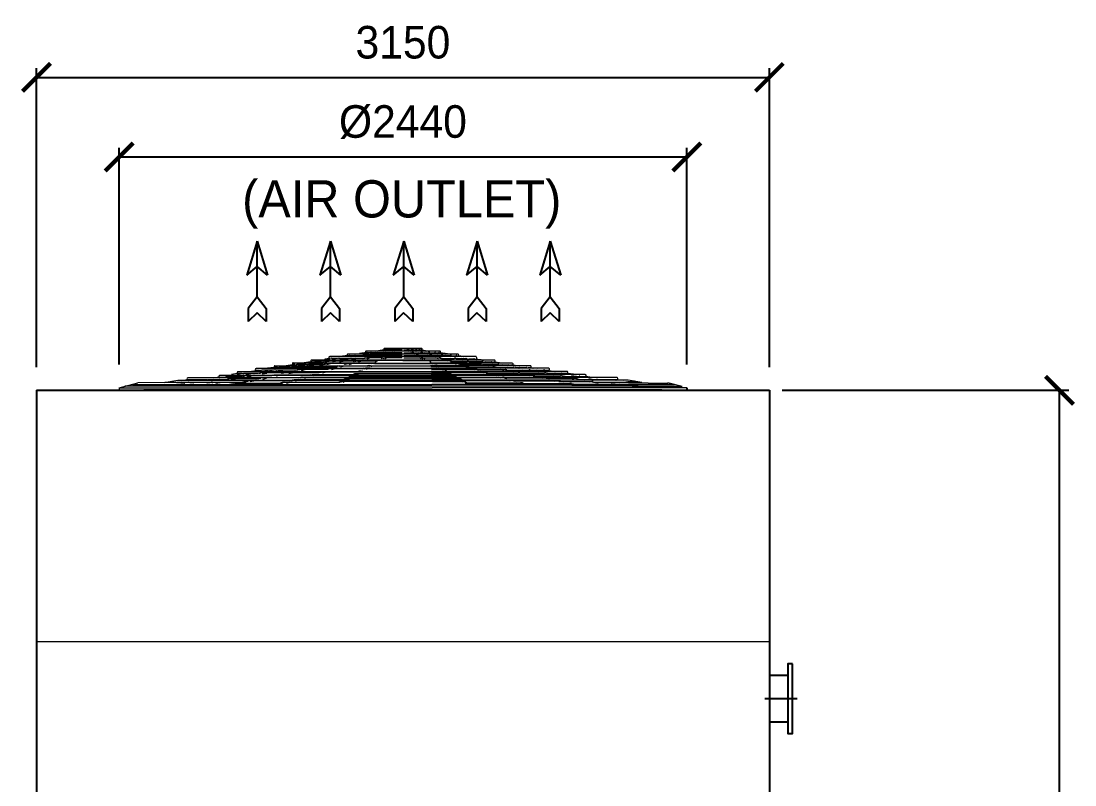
# Model space of a CAD drawing. Header units: millimetres. Extents: x 153194 to 191610, y 20795 to 41590.
# Drawn here: x 167911 to 172441, y 28954 to 32238 of the extents above; entities that cross this region are included whole.
import ezdxf
from ezdxf.enums import TextEntityAlignment as Align

# ---------------------------------------------------------------- set-up
doc = ezdxf.new("R2010")
doc.units = ezdxf.units.MM
doc.header["$LTSCALE"] = 30
doc.header["$MEASUREMENT"] = 0
doc.linetypes.add('CENTER', pattern=[2, 1.25, -0.25, 0.25, -0.25])
doc.layers.get('0').update_dxf_attribs({"linetype": 'CONTINUOUS'})
doc.layers.get('DEFPOINTS').update_dxf_attribs({"color": 143, "linetype": 'CONTINUOUS'})
for name, color, linetype in [('center', 1, 'CENTER'), ('냉각탑', 4, 'CONTINUOUS'), ('냉각탑_dim', 1, 'CONTINUOUS'), ('냉각탑_text', 3, 'CONTINUOUS')]:
    doc.layers.add(name, color=color, linetype=linetype)
doc.styles.add('HY울릉도L', font='')
doc.styles.add('돋움', font='')
doc.styles.get('HY울릉도L').set_extended_font_data('HY울릉도L')
doc.styles.get('돋움').set_extended_font_data('Dotum')
doc.dimstyles.new('성지DIM', dxfattribs={"dimtxt": 3.5, "dimasz": 3, "dimexe": 1, "dimexo": 2.5, "dimgap": 2, "dimtad": 1, "dimdec": 0, "dimzin": 3, "dimdsep": 46, "dimtxsty": 'HY울릉도L', "dimblk": 'ARCHTICK', "dimcen": -2, "dimclrd": 256, "dimclre": 256, "dimclrt": 7, "dimadec": 0, "dimazin": 0, "dimtfac": 1, "dimtdec": 0, "dimtofl": 0, "dimtmove": 0, "dimatfit": 3, "dimfxl": 0, "dimtolj": 1, "dimtzin": 0, "dimlwe": -1, "dimarcsym": 0})

# ---------------------------------------------------------------- blocks, each defined once
blk = doc.blocks.new('_ArchTick')
at = {"color": 0, "linetype": 'ByBlock', "const_width": 0.15}
blk.add_lwpolyline([(-0.5, -0.5), (0.5, 0.5)], dxfattribs=at)
blk = doc.blocks.new('*D46')
at = {"layer": 'DEFPOINTS', "color": 0, "transparency": 16777216}
for p in [(171082.6, 30650.6), (172374.7, 30650.6), (171082.6, 26670.6)]:
    blk.add_point(p, dxfattribs=at)
at = {"layer": '냉각탑_dim', "transparency": 16777216}
for p, q in [((171182.6, 30650.6), (172414.7, 30650.6)), ((171182.6, 26670.6), (172414.7, 26670.6))]:
    blk.add_line(p, q, dxfattribs=at)
at = {"layer": '냉각탑_dim', "lineweight": -2, "transparency": 16777216}
blk.add_line((172374.7, 26670.6), (172374.7, 30650.6), dxfattribs=at)
at = {"layer": '냉각탑_dim', "lineweight": -2, "transparency": 16777216, "xscale": 120, "yscale": 120, "zscale": 120}
for p, rotation in [((172374.7, 30650.6), 90), ((172374.7, 26670.6), 270)]:
    blk.add_blockref('_ArchTick', p, dxfattribs=dict(at, rotation=rotation))
at = {"layer": '냉각탑_dim', "color": 7, "transparency": 16777216, "insert": (172224.7, 28660.6), "char_height": 140, "attachment_point": 5, "rotation": 90, "style": 'HY울릉도L'}
blk.add_mtext('\\A1;3980', dxfattribs=at)
blk = doc.blocks.new('*D48')
at = {"layer": 'DEFPOINTS', "color": 0, "transparency": 16777216}
for p in [(171127.6, 31995.9), (167977.6, 30650.6), (171127.6, 30650.6)]:
    blk.add_point(p, dxfattribs=at)
at = {"layer": '냉각탑_dim', "transparency": 16777216}
for p, q in [((167977.6, 30750.6), (167977.6, 32035.9)), ((171127.6, 30750.6), (171127.6, 32035.9))]:
    blk.add_line(p, q, dxfattribs=at)
at = {"layer": '냉각탑_dim', "lineweight": -2, "transparency": 16777216}
blk.add_line((167977.6, 31995.9), (171127.6, 31995.9), dxfattribs=at)
at = {"layer": '냉각탑_dim', "lineweight": -2, "transparency": 16777216, "xscale": 120, "yscale": 120, "zscale": 120, "rotation": 180}
blk.add_blockref('_ArchTick', (167977.6, 31995.9), dxfattribs=at)
at = {"layer": '냉각탑_dim', "lineweight": -2, "transparency": 16777216, "xscale": 120, "yscale": 120, "zscale": 120}
blk.add_blockref('_ArchTick', (171127.6, 31995.9), dxfattribs=at)
at = {"layer": '냉각탑_dim', "color": 7, "transparency": 16777216, "insert": (169552.6, 32145.9), "char_height": 140, "attachment_point": 5, "style": 'HY울릉도L'}
blk.add_mtext('\\A1;3150', dxfattribs=at)
blk = doc.blocks.new('*D49')
at = {"layer": 'DEFPOINTS', "color": 0, "transparency": 16777216}
for p in [(170772.6, 31653.5), (168332.6, 30661.9), (170772.6, 30661.9)]:
    blk.add_point(p, dxfattribs=at)
at = {"layer": '냉각탑_dim', "transparency": 16777216}
for p, q in [((168332.6, 30761.9), (168332.6, 31693.5)), ((170772.6, 30761.9), (170772.6, 31693.5))]:
    blk.add_line(p, q, dxfattribs=at)
at = {"layer": '냉각탑_dim', "lineweight": -2, "transparency": 16777216}
blk.add_line((168332.6, 31653.5), (170772.6, 31653.5), dxfattribs=at)
at = {"layer": '냉각탑_dim', "lineweight": -2, "transparency": 16777216, "xscale": 120, "yscale": 120, "zscale": 120, "rotation": 180}
blk.add_blockref('_ArchTick', (168332.6, 31653.5), dxfattribs=at)
at = {"layer": '냉각탑_dim', "lineweight": -2, "transparency": 16777216, "xscale": 120, "yscale": 120, "zscale": 120}
blk.add_blockref('_ArchTick', (170772.6, 31653.5), dxfattribs=at)
at = {"layer": '냉각탑_dim', "color": 7, "transparency": 16777216, "insert": (169552.6, 31803.5), "char_height": 140, "attachment_point": 5, "style": 'HY울릉도L'}
blk.add_mtext('\\A1;Ø2440', dxfattribs=at)
blk = doc.blocks.new('화살표 IN OUT')
at = {"layer": '냉각탑_dim'}
for p, q in [((-322.7, 43), (-383.9, 43)), ((-343.1, 0.5), (-383.9, 43)), ((-383.9, -43), (-343.1, 0.5)), ((-266.4, 0), (-322.7, 43)), ((-266.4, 0), (-322.7, -43)), ((-266.4, 0), (0, 0)), ((-163.5, 50), (-121.5, 0)), ((0, 0), (-163.5, 50)), ((-163.5, -50), (-121.5, 0)), ((0, 0), (-163.5, -50)), ((-322.7, -43), (-383.9, -43))]:
    blk.add_line(p, q, dxfattribs=at)

msp = doc.modelspace()

# ---------------------------------------------------------------- linework, layer by layer
at = {"ltscale": 500}
for p, q in [((167977.6, 30650.6), (167977.6, 26670.6)), ((167977.6, 30650.6), (171127.6, 30650.6)), ((170666, 30650.6), (168439.2, 30650.6)), ((170772.6, 30661.9), (170772.6, 30652.6)), ((171127.6, 30650.6), (171127.6, 26670.6))]:
    msp.add_line(p, q, dxfattribs=at)
at = {"lineweight": 18, "ltscale": 500}
msp.add_line((167977.6, 29570.6), (171127.6, 29570.6), dxfattribs=at)
at = {"color": 3}
for p, q in [((171207.6, 29424.6), (171127.6, 29424.6)), ((171207.6, 29224.6), (171127.6, 29224.6))]:
    msp.add_line(p, q, dxfattribs=at)
msp.add_lwpolyline([(171227.6, 29474.6), (171207.6, 29474.6), (171207.6, 29174.6), (171227.6, 29174.6)], close=True, dxfattribs=at)
at = {"layer": 'center', "linetype": 'CENTER', "ltscale": 50}
msp.add_line((171247.6, 29324.6), (171107.6, 29324.6), dxfattribs=at)
at = {"layer": '냉각탑', "linetype": 'Continuous', "lineweight": 15}
for p, q in [((169788.4, 30806.3), (169316.8, 30806.3)), ((169392.6, 30810.8), (169361.1, 30806.3)), ((169397, 30812.8), (169366.6, 30808.3)), ((169399, 30812.8), (169368.7, 30808.3)), ((169412, 30812.8), (169384.8, 30808.3)), ((169416, 30812.8), (169388.7, 30808.3)), ((169392.6, 30812.8), (169393.3, 30812.3)), ((169709.8, 30819.4), (169395.4, 30819.4)), ((169397, 30812.8), (169399, 30812.8)), ((169404.2, 30811.5), (169401.9, 30811.5)), ((169412, 30812.8), (169416, 30812.8)), ((169436.7, 30812.8), (169414.4, 30808.3)), ((169430.2, 30811.5), (169418.5, 30811.5)), ((169442.2, 30812.8), (169420, 30808.3)), ((169436.7, 30812.8), (169442.2, 30812.8)), ((169471.1, 30824), (169438.9, 30819.4)), ((169472.9, 30824), (169441.7, 30819.4)), ((169443, 30808.3), (169458.7, 30811.5)), ((169474.9, 30824), (169443.8, 30819.4)), ((169464.6, 30811.5), (169444.3, 30811.5)), ((169480.1, 30824), (169452.1, 30819.4)), ((169469.2, 30812.8), (169453.5, 30808.3)), ((169484, 30824), (169456.1, 30819.4)), ((169476, 30812.8), (169460.3, 30808.3)), ((169469.2, 30812.8), (169476, 30812.8)), ((169492.2, 30824), (169469.4, 30819.4)), ((169471.1, 30824), (169471.3, 30823.7)), ((169631.2, 30830.4), (169474, 30830.4)), ((169474, 30830.4), (169631.2, 30830.4)), ((169497.8, 30824), (169475, 30819.4)), ((169476.6, 30808.3), (169487.7, 30811.5)), ((169505, 30811.5), (169477.4, 30811.5)), ((169508.4, 30824), (169492.3, 30819.4)), ((169515.3, 30824), (169499.1, 30819.4)), ((169507.4, 30812.8), (169499.2, 30808.3)), ((169503.5, 30822.6), (169499.9, 30822.6)), ((169500.6, 30821.7), (169500.5, 30822.6)), ((169515, 30812.8), (169506.8, 30808.3)), ((169507.4, 30812.8), (169515, 30812.8)), ((169515.1, 30819.4), (169517.5, 30820.1)), ((169515.3, 30808.3), (169521, 30811.5)), ((169548.7, 30811.5), (169515.7, 30811.5)), ((169525.2, 30822.6), (169516.8, 30822.6)), ((169517.5, 30820.1), (169517.2, 30822.6)), ((169527.7, 30824), (169519.4, 30819.4)), ((169535.3, 30824), (169527, 30819.4)), ((169527.7, 30824), (169535.3, 30824)), ((169535.2, 30819.4), (169536.5, 30820.1)), ((169548.7, 30822.6), (169536.1, 30822.6)), ((169536.5, 30820.1), (169536.3, 30822.6)), ((169556.5, 30822.6), (169569.1, 30822.6)), ((169556.5, 30811.5), (169589.5, 30811.5)), ((169568.8, 30820.1), (169568.9, 30822.6)), ((169570, 30819.4), (169568.8, 30820.1)), ((169569.9, 30824), (169578.2, 30819.4)), ((169577.5, 30824), (169569.9, 30824)), ((169577.5, 30824), (169585.8, 30819.4)), ((169580, 30822.6), (169588.4, 30822.6)), ((169589.9, 30808.3), (169584.2, 30811.5)), ((169587.7, 30820.1), (169588, 30822.6)), ((169590.1, 30819.4), (169587.7, 30820.1)), ((169590, 30824), (169606.1, 30819.4)), ((169590.2, 30812.8), (169598.4, 30808.3)), ((169597.8, 30812.8), (169590.2, 30812.8)), ((169596.8, 30824), (169612.9, 30819.4)), ((169597.8, 30812.8), (169606, 30808.3)), ((169600.2, 30811.5), (169627.8, 30811.5)), ((169601.7, 30822.6), (169605.3, 30822.6)), ((169604.6, 30821.7), (169604.7, 30822.6)), ((169607.5, 30824), (169630.3, 30819.4)), ((169613, 30824), (169635.8, 30819.4)), ((169628.6, 30808.3), (169617.5, 30811.5)), ((169621.2, 30824), (169649.1, 30819.4)), ((169625.1, 30824), (169653.1, 30819.4)), ((169629.2, 30812.8), (169644.9, 30808.3)), ((169636, 30812.8), (169629.2, 30812.8)), ((169630.3, 30824), (169661.5, 30819.4)), ((169632.3, 30824), (169663.5, 30819.4)), ((169634.1, 30824), (169633.9, 30823.7)), ((169634.1, 30824), (169666.3, 30819.4)), ((169636, 30812.8), (169651.7, 30808.3)), ((169640.6, 30811.5), (169660.9, 30811.5)), ((169662.2, 30808.3), (169646.5, 30811.5)), ((169663, 30812.8), (169685.2, 30808.3)), ((169668.5, 30812.8), (169663, 30812.8)), ((169668.5, 30812.8), (169690.8, 30808.3)), ((169675, 30811.5), (169686.7, 30811.5)), ((169689.2, 30812.8), (169716.5, 30808.3)), ((169693.2, 30812.8), (169689.2, 30812.8)), ((169693.2, 30812.8), (169720.4, 30808.3)), ((169701, 30811.5), (169703.4, 30811.5)), ((169706.2, 30812.8), (169736.5, 30808.3)), ((169708.2, 30812.8), (169706.2, 30812.8)), ((169708.2, 30812.8), (169738.6, 30808.3)), ((169712.6, 30812.8), (169711.9, 30812.3)), ((169712.6, 30812.8), (169744.1, 30808.3)), ((169078.6, 30760.2), (169050.2, 30756.2)), ((169093.8, 30760.2), (169066.3, 30756.2)), ((169095.8, 30760.2), (169068.3, 30756.2)), ((169081.1, 30769.2), (169436.5, 30769.2)), ((169087.9, 30761.4), (169081.1, 30761.4)), ((169093.8, 30762.2), (169095.8, 30762.2)), ((169134.9, 30761.4), (169098.2, 30761.4)), ((169102.4, 30758.2), (169123.9, 30761.4)), ((169140.2, 30762.2), (169115.5, 30758.2)), ((169144.1, 30762.2), (169119.5, 30758.2)), ((169157.1, 30773.4), (169127.9, 30769.2)), ((169140.2, 30762.2), (169144.1, 30762.2)), ((169169.6, 30773.4), (169141.4, 30769.2)), ((169171.6, 30773.4), (169143.4, 30769.2)), ((169210.4, 30761.4), (169146.2, 30761.4)), ((169150.1, 30758.2), (169169.3, 30761.4)), ((169667.3, 30780.3), (169159.7, 30780.3)), ((169159.7, 30780.3), (169437.9, 30780.3)), ((169163, 30772.4), (169159.7, 30772.4)), ((169169.6, 30773.4), (169171.6, 30773.4)), ((169202.2, 30772.4), (169174.1, 30772.4)), ((169176.9, 30769.2), (169198.3, 30772.4)), ((169208.1, 30773.4), (169182.9, 30769.2)), ((169212.1, 30773.4), (169186.8, 30769.2)), ((169214.7, 30762.2), (169194.6, 30758.2)), ((169220.2, 30762.2), (169200.1, 30758.2)), ((169235.6, 30784.5), (169205.7, 30780.3)), ((169208.1, 30773.4), (169212.1, 30773.4)), ((169265.4, 30776.4), (169214.3, 30776.4)), ((169245.4, 30788.5), (169216.5, 30784.3)), ((169216.8, 30773.2), (169236, 30776.4)), ((169247.4, 30788.5), (169218.5, 30784.3)), ((169309.2, 30765.4), (169222, 30765.4)), ((169225.1, 30762.2), (169240.8, 30765.4)), ((169866.9, 30795.3), (169238.3, 30795.3)), ((169245.4, 30788.5), (169247.4, 30788.5)), ((169270.2, 30777.4), (169249.5, 30773.2)), ((169269.6, 30787.5), (169250, 30787.5)), ((169276.1, 30788.5), (169250.2, 30784.3)), ((169280, 30788.5), (169254.1, 30784.3)), ((169275.7, 30777.4), (169255.1, 30773.2)), ((169276.1, 30788.5), (169280, 30788.5)), ((169348, 30776.4), (169277.6, 30776.4)), ((169279.6, 30773.2), (169295.3, 30776.4)), ((169320.3, 30787.5), (169282.4, 30787.5)), ((169314.1, 30799.7), (169283.4, 30795.3)), ((169283.5, 30784.3), (169302.7, 30787.5)), ((169321.2, 30799.7), (169291.6, 30795.3)), ((169323.2, 30799.7), (169293.6, 30795.3)), ((169312.2, 30766.2), (169298, 30762.2)), ((169325.7, 30788.5), (169304.5, 30784.3)), ((169319, 30766.2), (169304.8, 30762.2)), ((169331.2, 30788.5), (169310.1, 30784.3)), ((169312.2, 30766.2), (169319, 30766.2)), ((169344.1, 30799.7), (169317.5, 30795.3)), ((169677.4, 30765.4), (169320.3, 30765.4)), ((169321.2, 30799.7), (169323.2, 30799.7)), ((169348, 30799.7), (169321.4, 30795.3)), ((169322.5, 30762.2), (169333.5, 30765.4)), ((169336.9, 30798.5), (169325.9, 30798.5)), ((169386.9, 30787.5), (169333.1, 30787.5)), ((169334.1, 30784.3), (169349.8, 30787.5)), ((169351.5, 30777.4), (169336.9, 30773.2)), ((169358.3, 30777.4), (169343.7, 30773.2)), ((169344.1, 30799.7), (169348, 30799.7)), ((169350.3, 30795.3), (169369.5, 30798.5)), ((169375.3, 30798.5), (169350.4, 30798.5)), ((169351.5, 30777.4), (169358.3, 30777.4)), ((169381.2, 30799.7), (169359.5, 30795.3)), ((169443.7, 30776.4), (169359.6, 30776.4)), ((169361, 30773.2), (169372.1, 30776.4)), ((169386.7, 30801.7), (169365, 30797.3)), ((169390.7, 30790.5), (169375.7, 30786.3)), ((169381.2, 30801.7), (169386.7, 30801.7)), ((169397.5, 30790.5), (169382.5, 30786.3)), ((169388.6, 30797.3), (169404.2, 30800.5)), ((169425.8, 30800.5), (169388.7, 30800.5)), ((169390.7, 30790.5), (169397.5, 30790.5)), ((169464.8, 30789.5), (169398.8, 30789.5)), ((169399.5, 30786.3), (169410.6, 30789.5)), ((169429.9, 30801.7), (169414.6, 30797.3)), ((169424.7, 30767.8), (169418.1, 30764.2)), ((169436.7, 30801.7), (169421.4, 30797.3)), ((169424.7, 30767.8), (169432.2, 30767.8)), ((169434.8, 30769.2), (169425.7, 30764.2)), ((169429.9, 30801.7), (169436.7, 30801.7)), ((169673.2, 30766.5), (169429.9, 30766.5)), ((169429.9, 30766.5), (169673.2, 30766.5)), ((169438, 30797.3), (169449.1, 30800.5)), ((169484.9, 30800.5), (169438.1, 30800.5)), ((169552.6, 30778.5), (169445.1, 30778.5)), ((169466.8, 30790.5), (169459, 30786.3)), ((169474.3, 30790.5), (169466.6, 30786.3)), ((169466.8, 30790.5), (169474.3, 30790.5)), ((169548.7, 30789.5), (169475.1, 30789.5)), ((169475.4, 30786.3), (169481.1, 30789.5)), ((169487.1, 30801.7), (169479.1, 30797.3)), ((169494.7, 30801.7), (169486.7, 30797.3)), ((169487.1, 30801.7), (169494.7, 30801.7)), ((169495.3, 30797.3), (169501.1, 30800.5)), ((169548.7, 30800.5), (169495.4, 30800.5)), ((169552.6, 30778.5), (169660.1, 30778.5)), ((169556.5, 30800.5), (169609.8, 30800.5)), ((169556.5, 30789.5), (169630.2, 30789.5)), ((169609.9, 30797.3), (169604.1, 30800.5)), ((169610.5, 30801.7), (169618.5, 30797.3)), ((169618.1, 30801.7), (169610.5, 30801.7)), ((169618.1, 30801.7), (169626.1, 30797.3)), ((169620.3, 30800.5), (169667.1, 30800.5)), ((169629.8, 30786.3), (169624.1, 30789.5)), ((169630.9, 30790.5), (169638.6, 30786.3)), ((169638.4, 30790.5), (169630.9, 30790.5)), ((169638.4, 30790.5), (169646.2, 30786.3)), ((169640.4, 30789.5), (169706.4, 30789.5)), ((169667.2, 30797.3), (169656.1, 30800.5)), ((169661.5, 30778.4), (169745.7, 30778.4)), ((170022.1, 30767.2), (169666.7, 30767.2)), ((169945.5, 30780.3), (169667.3, 30780.3)), ((169668.5, 30801.7), (169683.8, 30797.3)), ((169675.3, 30801.7), (169668.5, 30801.7)), ((169673, 30767.8), (169679.5, 30764.2)), ((169680.5, 30767.8), (169673, 30767.8)), ((169673.1, 30765.4), (169784.9, 30765.4)), ((169675.3, 30801.7), (169690.6, 30797.3)), ((169679.4, 30800.5), (169716.5, 30800.5)), ((169680.5, 30767.8), (169687.1, 30764.2)), ((169705.7, 30786.3), (169694.6, 30789.5)), ((169716.6, 30797.3), (169701, 30800.5)), ((169707.7, 30790.5), (169722.7, 30786.3)), ((169714.5, 30790.5), (169707.7, 30790.5)), ((169714.5, 30790.5), (169729.5, 30786.3)), ((169718.3, 30787.5), (169772.1, 30787.5)), ((169718.5, 30801.7), (169740.2, 30797.3)), ((169724, 30801.7), (169718.5, 30801.7)), ((169724, 30801.7), (169745.7, 30797.3)), ((169729.9, 30800.5), (169754.8, 30800.5)), ((169744.2, 30775.2), (169733.1, 30778.4)), ((169755, 30797.3), (169735.8, 30800.5)), ((169746.9, 30779.4), (169761.5, 30775.2)), ((169753.8, 30779.4), (169746.9, 30779.4)), ((169753.8, 30777.4), (169768.3, 30773.2)), ((169771.1, 30784.3), (169755.5, 30787.5)), ((169761.1, 30801.7), (169757.2, 30801.7)), ((169757.2, 30799.7), (169783.8, 30795.3)), ((169757.2, 30774.4), (169827.7, 30774.4)), ((169761.1, 30799.7), (169787.7, 30795.3)), ((169768.3, 30798.5), (169779.3, 30798.5)), ((169782.7, 30762.2), (169771.7, 30765.4)), ((169774, 30788.5), (169795.1, 30784.3)), ((169779.5, 30788.5), (169800.7, 30784.3)), ((169782, 30799.7), (169811.6, 30795.3)), ((169784, 30799.7), (169782, 30799.7)), ((169784, 30799.7), (169813.7, 30795.3)), ((169784.9, 30787.5), (169822.8, 30787.5)), ((169786.2, 30766.2), (169800.4, 30762.2)), ((169793, 30766.2), (169786.2, 30766.2)), ((169791.1, 30799.7), (169821.8, 30795.3)), ((169793, 30766.2), (169807.2, 30762.2)), ((169796, 30763.4), (169883.2, 30763.4)), ((169821.7, 30784.3), (169802.5, 30787.5)), ((169825.6, 30771.2), (169809.9, 30774.4)), ((169825.2, 30786.5), (169851.1, 30782.3)), ((169829.1, 30786.5), (169825.2, 30786.5)), ((169829.1, 30786.5), (169855, 30782.3)), ((169829.5, 30775.4), (169850.1, 30771.2)), ((169835, 30775.4), (169855.7, 30771.2)), ((169835.7, 30785.5), (169855.2, 30785.5)), ((169839.9, 30774.4), (169890.9, 30774.4)), ((169857.8, 30786.5), (169886.7, 30782.3)), ((169859.8, 30786.5), (169857.8, 30786.5)), ((169859.8, 30786.5), (169888.7, 30782.3)), ((169880.1, 30760.2), (169864.4, 30763.4)), ((169888.4, 30771.2), (169869.2, 30774.4)), ((169869.6, 30784.5), (169899.5, 30780.3)), ((169885, 30762.2), (169905.1, 30758.2)), ((169890.5, 30762.2), (169910.6, 30758.2)), ((169897.1, 30775.4), (169893.1, 30775.4)), ((169893.1, 30773.4), (169918.4, 30769.2)), ((169894.8, 30761.4), (169959, 30761.4)), ((169897.1, 30773.4), (169922.3, 30769.2)), ((169903, 30772.4), (169931.1, 30772.4)), ((169928.3, 30769.2), (169906.9, 30772.4)), ((169935.6, 30773.4), (169933.6, 30773.4)), ((169933.6, 30773.4), (169961.8, 30769.2)), ((169935.6, 30773.4), (169963.8, 30769.2)), ((169955.1, 30758.2), (169935.9, 30761.4)), ((169942.2, 30772.4), (169945.5, 30772.4)), ((169948.1, 30773.4), (169977.3, 30769.2)), ((169961.1, 30762.2), (169985.7, 30758.2)), ((169965, 30762.2), (169961.1, 30762.2)), ((169963, 30762.2), (169987.7, 30758.2)), ((169968.3, 30759.4), (170005, 30759.4)), ((170000.8, 30756.2), (169979.3, 30759.4)), ((170009.4, 30760.2), (170007.4, 30760.2)), ((170007.4, 30760.2), (170034.9, 30756.2)), ((170009.4, 30760.2), (170036.9, 30756.2)), ((170015.3, 30759.4), (170022.1, 30759.4)), ((170024.6, 30760.2), (170053, 30756.2)), ((168764.7, 30716.1), (169955.5, 30716.1)), ((168841.3, 30722.8), (168815, 30719.1)), ((168864.5, 30722.8), (168839.1, 30719.1)), ((168866.5, 30722.8), (168841.1, 30719.1)), ((168843.3, 30732.1), (169737.5, 30732.1)), ((168860.7, 30722.3), (168843.3, 30722.3)), ((168864.5, 30722.8), (168866.5, 30722.8)), ((168931, 30722.3), (168868.5, 30722.3)), ((168988.5, 30713.3), (168872, 30713.3)), ((168877.2, 30719.1), (168898.6, 30722.3)), ((168919.8, 30734), (168892.7, 30730.1)), ((168934.4, 30724.8), (168911.6, 30721.1)), ((168940.2, 30736), (168914.1, 30732.1)), ((168938.3, 30724.8), (168915.5, 30721.1)), ((168942.3, 30736), (168916.2, 30732.1)), ((168921.9, 30745.2), (169713.9, 30745.2)), ((168935.7, 30735.3), (168921.9, 30735.3)), ((168934.4, 30724.8), (168938.3, 30724.8)), ((169043.5, 30726.3), (168940.1, 30726.3)), ((168940.2, 30736), (168942.3, 30736)), ((168998.3, 30737.3), (168944.4, 30737.3)), ((168947.9, 30721.1), (168967.1, 30724.3)), ((168951.6, 30732.1), (168973, 30735.3)), ((168998.2, 30749.1), (168970.5, 30745.2)), ((168990.8, 30715.7), (168972.7, 30712.1)), ((168996.4, 30715.7), (168978.3, 30712.1)), ((169002.3, 30738), (168978.9, 30734.1)), ((169006.2, 30738), (168982.8, 30734.1)), ((169018, 30749.1), (168991.2, 30745.2)), ((169020, 30749.1), (168993.3, 30745.2)), ((169153.7, 30715.3), (168999.7, 30715.3)), ((169002.5, 30756.2), (169684.2, 30756.2)), ((169012.8, 30748.4), (169002.5, 30748.4)), ((169007.2, 30712.1), (169022.8, 30715.3)), ((169100.5, 30737.3), (169010.1, 30737.3)), ((169016.6, 30734.1), (169035.8, 30737.3)), ((169018, 30749.1), (169020, 30749.1)), ((169067.6, 30748.4), (169022.3, 30748.4)), ((169028, 30745.2), (169049.4, 30748.4)), ((169048.3, 30726.8), (169029.7, 30723.1)), ((169053.8, 30726.8), (169035.2, 30723.1)), ((169072.2, 30749.1), (169048.2, 30745.2)), ((169076.2, 30749.1), (169052.2, 30745.2)), ((169192.6, 30726.3), (169055.3, 30726.3)), ((169061.6, 30723.1), (169077.3, 30726.3)), ((169072.2, 30749.1), (169076.2, 30749.1)), ((169155.4, 30750.4), (169078.2, 30750.4)), ((169083.3, 30747.2), (169102.5, 30750.4)), ((169103.7, 30740), (169084.6, 30736.1)), ((169109.3, 30740), (169090.2, 30736.1)), ((169231.5, 30739.3), (169110.8, 30739.3)), ((169116.1, 30736.1), (169131.8, 30739.3)), ((169159.2, 30751.1), (169139.6, 30747.2)), ((169155.4, 30717.7), (169142.5, 30714.1)), ((169164.8, 30751.1), (169145.2, 30747.2)), ((169162.2, 30717.7), (169149.3, 30714.1)), ((169155.4, 30717.7), (169162.2, 30717.7)), ((169344.1, 30717.3), (169163.1, 30717.3)), ((169270.3, 30750.4), (169166.4, 30750.4)), ((169168.4, 30714.1), (169179.4, 30717.3)), ((169170.6, 30747.2), (169186.3, 30750.4)), ((169194.6, 30728.8), (169181.4, 30725.1)), ((169201.4, 30728.8), (169188.2, 30725.1)), ((169194.6, 30728.8), (169201.4, 30728.8)), ((169887.2, 30728.3), (169199.4, 30728.3)), ((169206.9, 30725.1), (169218, 30728.3)), ((169233.8, 30744), (169220.3, 30740.1)), ((169240.6, 30744), (169227.1, 30740.1)), ((169233.8, 30744), (169240.6, 30744)), ((169707.5, 30743.3), (169241.7, 30743.3)), ((169245.4, 30740.1), (169256.5, 30743.3)), ((169273, 30755.1), (169259.1, 30751.2)), ((169279.8, 30755.1), (169265.9, 30751.2)), ((169273, 30755.1), (169279.8, 30755.1)), ((169687.5, 30754.4), (169281, 30754.4)), ((169283.9, 30751.2), (169295, 30754.4)), ((169344.9, 30721.7), (169338.3, 30718.1)), ((169747.3, 30721.3), (169344.1, 30721.3)), ((169344.9, 30721.7), (169352.5, 30721.7)), ((169352.5, 30721.7), (169345.9, 30718.1)), ((169355.7, 30718.1), (169361.5, 30721.3)), ((169364.9, 30732.7), (169358.2, 30729.1)), ((169364.9, 30734.7), (169372.5, 30734.7)), ((169372.5, 30734.7), (169365.8, 30731.1)), ((169375.7, 30731.1), (169381.4, 30734.3)), ((169384.8, 30745.8), (169378.2, 30742.1)), ((169384.8, 30745.8), (169392.4, 30745.8)), ((169392.4, 30745.8), (169385.8, 30742.1)), ((169411.2, 30745.3), (169393.7, 30745.3)), ((169395.6, 30742.1), (169401.4, 30745.3)), ((169404.8, 30756.8), (169398.1, 30753.2)), ((169404.8, 30756.8), (169412.4, 30756.8)), ((169412.4, 30756.8), (169405.7, 30753.2)), ((169415.6, 30753.2), (169421.3, 30756.4)), ((170100.7, 30756.2), (169671.4, 30756.2)), ((170179.3, 30745.2), (169672.3, 30745.2)), ((170257.9, 30732.1), (169673.3, 30732.1)), ((169674.1, 30754.4), (169824.2, 30754.4)), ((170336.5, 30718.1), (169674.3, 30718.1)), ((169675, 30741.3), (169863.5, 30741.3)), ((169676, 30728.3), (169902.8, 30728.3)), ((169677, 30723.3), (169752.2, 30723.3)), ((169689.6, 30753.2), (169683.9, 30756.4)), ((169692.9, 30756.8), (169699.5, 30753.2)), ((169700.4, 30756.8), (169692.9, 30756.8)), ((169694, 30745.3), (169711.5, 30745.3)), ((169700.4, 30756.8), (169707.1, 30753.2)), ((169709.6, 30742.1), (169703.8, 30745.3)), ((169712.8, 30745.8), (169719.4, 30742.1)), ((169720.4, 30745.8), (169712.8, 30745.8)), ((169720.4, 30745.8), (169727, 30742.1)), ((169729.5, 30731.1), (169723.8, 30734.3)), ((169732.7, 30734.7), (169739.4, 30731.1)), ((169740.3, 30734.7), (169732.7, 30734.7)), ((169740.3, 30734.7), (169747, 30731.1)), ((169749.5, 30720.1), (169743.7, 30723.3)), ((169752.7, 30723.7), (169759.3, 30720.1)), ((169760.3, 30723.7), (169752.7, 30723.7)), ((169760.3, 30721.7), (169766.9, 30718.1)), ((169761.1, 30717.3), (169942.1, 30717.3)), ((169821.3, 30751.2), (169810.2, 30754.4)), ((169825.4, 30753.1), (169839.3, 30749.2)), ((169832.2, 30753.1), (169825.4, 30753.1)), ((169832.2, 30753.1), (169846.1, 30749.2)), ((169834.9, 30750.4), (169938.8, 30750.4)), ((169859.8, 30738.1), (169848.7, 30741.3)), ((169864.6, 30742), (169878.1, 30738.1)), ((169871.4, 30742), (169864.6, 30742)), ((169871.4, 30742), (169884.9, 30738.1)), ((169871.8, 30739.3), (169992.4, 30739.3)), ((169898.3, 30725.1), (169887.2, 30728.3)), ((169903.8, 30728.8), (169917, 30725.1)), ((169910.6, 30728.8), (169903.8, 30728.8)), ((169910.6, 30728.8), (169923.8, 30725.1)), ((169910.6, 30726.3), (170047.9, 30726.3)), ((169934.6, 30747.2), (169918.9, 30750.4)), ((169936.9, 30714.1), (169925.8, 30717.3)), ((169940.4, 30751.1), (169960, 30747.2)), ((169943, 30717.7), (169955.9, 30714.1)), ((169949.9, 30717.7), (169943, 30717.7)), ((169946, 30751.1), (169965.6, 30747.2)), ((169947.8, 30748.4), (170025, 30748.4)), ((169949.5, 30715.3), (170103.5, 30715.3)), ((169949.9, 30717.7), (169962.7, 30714.1)), ((169987.1, 30736.1), (169971.4, 30739.3)), ((169993.9, 30738), (170013, 30734.1)), ((169999.5, 30738), (170018.6, 30734.1)), ((170019.9, 30745.2), (170000.7, 30748.4)), ((170002.7, 30737.3), (170093.1, 30737.3)), ((170041.6, 30723.1), (170025.9, 30726.3)), ((170027, 30749.1), (170051, 30745.2)), ((170031, 30749.1), (170027, 30749.1)), ((170031, 30749.1), (170055, 30745.2)), ((170035.6, 30748.4), (170080.9, 30748.4)), ((170049.4, 30726.8), (170068, 30723.1)), ((170075.2, 30745.2), (170053.8, 30748.4)), ((170054.9, 30726.8), (170073.5, 30723.1)), ((170057.7, 30726.3), (170161.1, 30726.3)), ((170086.6, 30734.1), (170067.4, 30737.3)), ((170096, 30712.1), (170080.4, 30715.3)), ((170085.2, 30749.1), (170083.2, 30749.1)), ((170083.2, 30749.1), (170109.9, 30745.2)), ((170085.2, 30749.1), (170112, 30745.2)), ((170090.4, 30748.4), (170100.7, 30748.4)), ((170095, 30738), (170118.4, 30734.1)), ((170098.9, 30738), (170122.3, 30734.1)), ((170102.9, 30737.3), (170156.8, 30737.3)), ((170103, 30749.1), (170130.7, 30745.2)), ((170104.8, 30715.7), (170122.9, 30712.1)), ((170110.4, 30715.7), (170128.5, 30712.1)), ((170112.7, 30713.3), (170229.2, 30713.3)), ((170149.6, 30734.1), (170128.2, 30737.3)), ((170153.3, 30723.1), (170134.1, 30726.3)), ((170161, 30738), (170158.9, 30738)), ((170158.9, 30738), (170185, 30734.1)), ((170161, 30738), (170187.1, 30734.1)), ((170166.8, 30726.8), (170162.9, 30726.8)), ((170162.9, 30726.8), (170185.7, 30723.1)), ((170165.5, 30737.3), (170179.3, 30737.3)), ((170166.8, 30726.8), (170189.6, 30723.1)), ((170170.2, 30724.3), (170232.7, 30724.3)), ((170181.5, 30736), (170208.5, 30732.1)), ((170220.1, 30710.1), (170200.9, 30713.3)), ((170224, 30721.1), (170202.6, 30724.3)), ((170234.7, 30713.7), (170230.8, 30713.7)), ((170230.8, 30713.7), (170253, 30710.1)), ((170236.7, 30724.8), (170234.7, 30724.8)), ((170234.7, 30724.8), (170260.1, 30721.1)), ((170234.7, 30713.7), (170256.9, 30710.1)), ((170236.7, 30724.8), (170262.1, 30721.1)), ((170240.5, 30724.3), (170257.9, 30724.3)), ((170259.9, 30724.8), (170286.2, 30721.1)), ((170298.5, 30710.1), (170277.1, 30713.3)), ((168332.6, 30661.9), (168413.6, 30682)), ((169423.5, 30668.1), (168357.5, 30668.1)), ((168389.5, 30676), (169424, 30676)), ((168579.3, 30684.5), (168413.6, 30682)), ((168525.8, 30683.7), (168584.5, 30694)), ((168577.4, 30684.2), (168528.7, 30684.2)), ((168561.2, 30673.3), (168563.2, 30673.3)), ((168661.2, 30673.1), (168564.4, 30673.1)), ((168579, 30669.9), (168600.4, 30673.1)), ((168579.3, 30684.5), (168581.3, 30684.5)), ((168581.3, 30684.5), (168615.8, 30681)), ((168729, 30684.2), (168582.7, 30684.2)), ((168584.5, 30694), (169425, 30694)), ((168626.5, 30695.6), (168601.5, 30692)), ((168653.9, 30681), (168617.3, 30684.2)), ((168628.1, 30705.1), (169985.6, 30705.1)), ((168710.5, 30695.2), (168628.1, 30695.2)), ((168713, 30695.6), (168630.9, 30692)), ((168715, 30695.6), (168632.9, 30692)), ((168662.4, 30673.3), (168641.9, 30669.9)), ((168666.3, 30673.3), (168645.8, 30669.9)), ((168662.4, 30673.3), (168666.3, 30673.3)), ((168823.2, 30673.1), (168667.4, 30673.1)), ((168680.5, 30669.9), (168699.7, 30673.1)), ((168730.7, 30684.5), (168709.6, 30681)), ((168713, 30695.6), (168715, 30695.6)), ((168734.6, 30684.5), (168713.6, 30681)), ((168796.3, 30695.2), (168716.6, 30695.2)), ((168728.3, 30692), (168749.7, 30695.2)), ((168730.7, 30684.5), (168734.6, 30684.5)), ((168878.6, 30684.2), (168735.9, 30684.2)), ((168762.9, 30706.7), (168737.3, 30703.1)), ((168747.7, 30681), (168766.9, 30684.2)), ((168788.7, 30706.7), (168764, 30703.1)), ((168785.6, 30706.3), (168764.8, 30706.3)), ((168790.8, 30706.7), (168766, 30703.1)), ((168798.6, 30697.6), (168777, 30694)), ((168802.5, 30697.6), (168780.9, 30694)), ((168788.7, 30708.7), (168790.8, 30708.7)), ((168863.7, 30708.3), (168792.5, 30708.3)), ((168798.6, 30700.6), (168802.5, 30700.6)), ((168802.7, 30708.1), (168824.2, 30711.3)), ((168933.6, 30700.2), (168803.9, 30700.2)), ((168824.1, 30678.3), (168807.4, 30674.9)), ((168829.7, 30678.3), (168812.9, 30674.9)), ((168814.4, 30697), (168833.6, 30700.2)), ((169034.7, 30680.1), (168830.5, 30680.1)), ((168841.2, 30674.9), (168856.9, 30678.1)), ((168866.5, 30711.7), (168844.3, 30708.1)), ((168870.4, 30711.7), (168848.2, 30708.1)), ((168880, 30689.5), (168862.8, 30686)), ((168866.5, 30711.7), (168870.4, 30711.7)), ((168885.5, 30689.5), (168868.3, 30686)), ((168881.1, 30708.1), (168900.3, 30711.3)), ((169074, 30691.2), (168886.6, 30691.2)), ((168896.2, 30688), (168911.9, 30691.2)), ((168935.4, 30702.6), (168917.8, 30699)), ((168941, 30702.6), (168923.3, 30699)), ((169112.9, 30704.2), (168942.1, 30704.2)), ((168950.7, 30699), (168966.4, 30702.2)), ((169037.3, 30685), (169025.5, 30681.7)), ((169044.1, 30685), (169032.3, 30681.7)), ((169037.3, 30685), (169044.1, 30685)), ((169283.3, 30684.8), (169044.7, 30684.8)), ((169052.3, 30681.7), (169063.4, 30684.8)), ((169077, 30693.5), (169064.8, 30690)), ((169083.8, 30693.5), (169071.6, 30690)), ((169077, 30695.5), (169083.8, 30695.5)), ((169303.9, 30695.2), (169084.5, 30695.2)), ((169091.3, 30692), (169102.4, 30695.2)), ((169116.2, 30706.6), (169103.7, 30703)), ((169123, 30706.6), (169110.5, 30703)), ((169116.2, 30706.6), (169123, 30706.6)), ((169324, 30706.2), (169123.8, 30706.2)), ((169129.8, 30703), (169140.9, 30706.2)), ((169283.6, 30688.3), (169277.5, 30684.9)), ((169804, 30688.1), (169283.3, 30688.1)), ((169283.6, 30688.3), (169291.2, 30688.3)), ((169291.2, 30688.3), (169285.1, 30684.9)), ((169295.4, 30684.9), (169301.2, 30688.1)), ((169304.4, 30699.5), (169298.1, 30696)), ((169783.6, 30699.2), (169303.9, 30699.2)), ((169304.4, 30699.5), (169312, 30699.5)), ((169312, 30699.5), (169305.7, 30696)), ((169315.8, 30696), (169321.6, 30699.2)), ((169324.6, 30710.6), (169318.2, 30707)), ((169763.7, 30710.2), (169324, 30710.2)), ((169324.6, 30710.6), (169332.2, 30710.6)), ((169332.2, 30710.6), (169325.8, 30707)), ((169335.8, 30707), (169341.5, 30710.2)), ((169424, 30676), (169677.2, 30676)), ((169678.1, 30668.1), (169424, 30668.1)), ((169425, 30694), (169692.2, 30694)), ((170473.1, 30705.1), (169675.2, 30705.1)), ((170520.7, 30694), (169676.2, 30694)), ((170715.7, 30676), (169677.2, 30676)), ((169677.9, 30710.2), (169772.5, 30710.2)), ((170563.8, 30668.1), (169678.1, 30668.1)), ((169678.9, 30699.2), (169792.9, 30699.2)), ((169679.9, 30688.1), (169813.7, 30688.1)), ((169769.4, 30707), (169763.7, 30710.2)), ((169773, 30710.6), (169779.4, 30707)), ((169780.6, 30710.6), (169773, 30710.6)), ((169780.6, 30710.6), (169787, 30707)), ((169781.2, 30706.2), (169981.4, 30706.2)), ((169789.4, 30696), (169783.6, 30699.2)), ((169793.3, 30699.5), (169799.5, 30696)), ((169800.8, 30699.5), (169793.3, 30699.5)), ((169799.3, 30693.2), (170018.7, 30693.2)), ((169800.8, 30699.5), (169807.1, 30696)), ((169809.8, 30684.9), (169804, 30688.1)), ((169814, 30688.3), (169820.1, 30684.9)), ((169821.6, 30688.3), (169814, 30688.3)), ((169819.9, 30682.1), (170058.5, 30682.1)), ((169821.6, 30686.3), (169827.7, 30682.9)), ((169975.4, 30703), (169964.3, 30706.2)), ((169980.2, 30706.6), (169992.7, 30703)), ((169987.1, 30706.6), (169980.2, 30706.6)), ((169987.1, 30704.6), (169999.5, 30701)), ((169988.3, 30704.2), (170159.1, 30704.2)), ((170011.9, 30690), (170000.8, 30693.2)), ((170019.4, 30693.5), (170031.6, 30690)), ((170026.2, 30693.5), (170019.4, 30693.5)), ((170026.2, 30693.5), (170038.4, 30690)), ((170027.2, 30691.2), (170214.6, 30691.2)), ((170050.9, 30678.9), (170039.8, 30682.1)), ((170059.1, 30682.3), (170070.9, 30678.9)), ((170065.9, 30682.3), (170059.1, 30682.3)), ((170065.9, 30682.3), (170077.7, 30678.9)), ((170066.5, 30680.1), (170270.7, 30680.1)), ((170150.5, 30701), (170134.9, 30704.2)), ((170160.2, 30704.6), (170177.9, 30701)), ((170165.8, 30704.6), (170183.4, 30701)), ((170167.6, 30702.2), (170297.3, 30702.2)), ((170205, 30688), (170189.3, 30691.2)), ((170215.7, 30691.5), (170232.9, 30688)), ((170221.2, 30691.5), (170238.4, 30688)), ((170222.6, 30688.2), (170365.3, 30688.2)), ((170237.6, 30710.3), (170308.7, 30710.3)), ((170260, 30676.9), (170244.3, 30680.1)), ((170286.8, 30699), (170267.6, 30702.2)), ((170271.5, 30680.3), (170288.3, 30676.9)), ((170277.1, 30680.3), (170293.8, 30676.9)), ((170278, 30675.1), (170433.8, 30675.1)), ((170302.6, 30699.6), (170298.7, 30699.6)), ((170298.7, 30699.6), (170320.3, 30696)), ((170302.6, 30699.6), (170324.2, 30696)), ((170304.9, 30697.2), (170384.6, 30697.2)), ((170312.5, 30710.7), (170310.4, 30710.7)), ((170310.4, 30710.7), (170335.2, 30707.1)), ((170312.5, 30710.7), (170337.2, 30707.1)), ((170315.6, 30710.3), (170336.5, 30710.3)), ((170353.5, 30685), (170334.3, 30688.2)), ((170338.3, 30710.7), (170363.9, 30707.1)), ((170372.9, 30696), (170351.5, 30699.2)), ((170370.5, 30688.5), (170366.6, 30688.5)), ((170366.6, 30686.5), (170387.6, 30683)), ((170370.5, 30686.5), (170391.6, 30683)), ((170372.2, 30686.2), (170565.2, 30686.2)), ((170388.2, 30697.6), (170386.2, 30697.6)), ((170386.2, 30697.6), (170468.3, 30694)), ((170388.2, 30697.6), (170470.3, 30694)), ((170390.7, 30697.2), (170473.1, 30697.2)), ((170420.7, 30671.9), (170401.5, 30675.1)), ((170438.8, 30675.3), (170434.9, 30675.3)), ((170434.9, 30675.3), (170455.4, 30671.9)), ((170438.8, 30675.3), (170459.3, 30671.9)), ((170440, 30675.1), (170719.5, 30675.1)), ((170447.3, 30683), (170483.9, 30686.2)), ((170474.7, 30697.6), (170499.7, 30694)), ((170547.8, 30689.2), (170485.4, 30683)), ((170547.1, 30668.2), (170500.8, 30675.1)), ((170521.9, 30686.5), (170519.9, 30686.5)), ((170579.4, 30683.7), (170520.7, 30694)), ((170521.9, 30684.5), (170691.9, 30681.9)), ((170523.8, 30684.2), (170540.5, 30684.2)), ((170540.1, 30675.3), (170538, 30675.3)), ((170538, 30668.3), (170753.3, 30666.7)), ((170540.1, 30668.3), (170753.3, 30666.7)), ((170541.3, 30668.1), (170747.7, 30668.1)), ((170753.3, 30666.7), (170691.6, 30682)), ((168332.6, 30661.9), (169423.1, 30661.9)), ((168332.6, 30661.9), (168332.6, 30652.6)), ((168332.6, 30653.3), (170772.6, 30653.3)), ((168332.6, 30652.6), (170772.6, 30652.6)), ((168332.6, 30650.6), (170772.6, 30650.6)), ((168332.6, 30650.6), (170772.6, 30650.6)), ((170772.6, 30650.6), (168332.6, 30650.6)), ((169423.1, 30661.9), (169678.1, 30661.9)), ((170772.6, 30661.9), (169678.1, 30661.9))]:
    msp.add_line(p, q, dxfattribs=at)
at = {"layer": '냉각탑'}
msp.add_line((170525.9, 30650.6), (170772.6, 30650.6), dxfattribs=at)
at = {"layer": '냉각탑', "linetype": 'Continuous', "lineweight": 15, "flags": 128}
for points in [[(169472.9, 30824), (169474.6, 30824), (169474.9, 30824)], [(169474.9, 30824), (169475.4, 30823.4), (169475.7, 30823.2)], [(169476, 30812.8), (169476.5, 30812), (169477.1, 30811.6), (169477.5, 30811.6)], [(169480.1, 30824), (169483, 30823.9), (169484, 30824)], [(169492.2, 30824), (169495.4, 30823.9), (169497.8, 30824)], [(169508.4, 30824), (169510.6, 30823.9), (169515.3, 30824)], [(169515, 30812.8), (169515.1, 30812.3), (169515.4, 30811.7), (169515.8, 30811.5)], [(169515.3, 30824), (169515.5, 30823.4), (169516.1, 30822.8), (169516.7, 30822.6), (169516.9, 30822.6)], [(169535.3, 30824), (169535.4, 30823.4), (169535.7, 30822.8), (169536.1, 30822.6), (169536.1, 30822.6)], [(169569.9, 30824), (169569.8, 30823.4), (169569.5, 30822.8), (169569.1, 30822.6), (169569.1, 30822.6)], [(169590, 30824), (169589.7, 30823.4), (169589.1, 30822.8), (169588.5, 30822.6), (169588.3, 30822.6)], [(169590.2, 30812.8), (169590.1, 30812.3), (169589.8, 30811.7), (169589.4, 30811.5)], [(169596.8, 30824), (169594.6, 30823.9), (169590, 30824)], [(169613, 30824), (169609.8, 30823.9), (169607.5, 30824)], [(169625.1, 30824), (169622.2, 30823.9), (169621.2, 30824)], [(169629.2, 30812.8), (169628.7, 30812), (169628.1, 30811.6), (169627.7, 30811.6)], [(169630.3, 30824), (169629.8, 30823.4), (169629.5, 30823.2)], [(169632.3, 30824), (169630.6, 30824), (169630.3, 30824)], [(169214.7, 30766.2), (169216.2, 30766.2), (169220.2, 30766.2)], [(169270.2, 30777.4), (169271.7, 30777.4), (169275.7, 30777.4)], [(169314.1, 30799.7), (169314.3, 30799.4), (169315.4, 30798.8)], [(169319, 30766.2), (169319.4, 30765.7), (169320.1, 30765.4), (169320.4, 30765.4)], [(169325.7, 30788.5), (169327.4, 30788.5), (169331.2, 30788.5)], [(169358.3, 30777.4), (169358.8, 30776.7), (169359.4, 30776.4), (169359.7, 30776.5)], [(169436.7, 30801.7), (169436.9, 30801.4), (169437.4, 30800.7), (169438.1, 30800.5), (169438.3, 30800.5)], [(169474.3, 30790.5), (169474.6, 30789.9), (169474.9, 30789.5), (169475.1, 30789.5)], [(169494.7, 30801.7), (169494.8, 30801.3), (169495.1, 30800.7), (169495.4, 30800.5), (169495.4, 30800.5)], [(169610.5, 30801.7), (169610.4, 30801.3), (169610.1, 30800.7), (169609.8, 30800.5), (169609.8, 30800.5)], [(169630.9, 30790.5), (169630.6, 30789.9), (169630.3, 30789.5), (169630.1, 30789.5)], [(169668.5, 30801.7), (169668.3, 30801.4), (169667.8, 30800.7), (169667.1, 30800.5), (169667, 30800.5)], [(169746.9, 30779.4), (169746.4, 30778.7), (169745.8, 30778.4), (169745.5, 30778.5)], [(169779.5, 30788.5), (169777.8, 30788.5), (169774, 30788.5)], [(169786.2, 30766.2), (169785.8, 30765.7), (169785.1, 30765.4), (169784.8, 30765.4)], [(169791.1, 30799.7), (169790.9, 30799.4), (169789.8, 30798.8)], [(169835, 30775.4), (169833.5, 30775.4), (169829.5, 30775.4)], [(169890.5, 30764.2), (169889, 30764.2), (169885, 30764.2)], [(168938.3, 30724.8), (168938.9, 30724.5), (168940.1, 30724.3), (168940.2, 30724.3)], [(168942.3, 30736), (168943.2, 30735.5), (168944.4, 30735.3), (168944.5, 30735.3)], [(168992.8, 30715.7), (168995.4, 30715.7), (168998.4, 30715.7)], [(168998.4, 30715.7), (168998.9, 30715.4), (168999.8, 30715.3), (168999.8, 30715.3)], [(169000.2, 30749.1), (169001.2, 30748.6), (169002.5, 30748.4), (169002.5, 30748.4)], [(169004.3, 30738), (169005.3, 30738), (169008.2, 30738)], [(169048.3, 30726.8), (169050.2, 30726.8), (169053.8, 30726.8)], [(169053.8, 30726.8), (169054.5, 30726.5), (169055.4, 30726.3)], [(169103.7, 30740), (169105.6, 30740), (169109.3, 30740)], [(169109.3, 30740), (169109.9, 30739.5), (169110.9, 30739.3), (169111, 30739.4)], [(169159.2, 30751.1), (169161.8, 30751.1), (169164.8, 30751.1)], [(169162.2, 30717.7), (169162.4, 30717.5), (169163.1, 30717.3), (169163.2, 30717.3)], [(169201.4, 30728.8), (169201.7, 30728.5), (169202.3, 30728.3), (169202.4, 30728.3)], [(169240.6, 30744), (169241, 30743.5), (169241.7, 30743.3), (169241.8, 30743.4)], [(169352.5, 30721.7), (169352.7, 30721.5), (169353, 30721.3), (169353, 30721.3)], [(169372.5, 30734.7), (169372.6, 30734.5), (169373, 30734.3), (169373, 30734.3)], [(169392.4, 30745.8), (169392.6, 30745.5), (169392.9, 30745.3), (169392.9, 30745.3)], [(169412.4, 30756.8), (169412.5, 30756.6), (169412.9, 30756.4), (169412.9, 30756.4)], [(169692.9, 30756.8), (169692.7, 30756.6), (169692.4, 30756.4), (169692.3, 30756.4)], [(169712.8, 30745.8), (169712.6, 30745.5), (169712.3, 30745.3), (169712.3, 30745.3)], [(169732.7, 30734.7), (169732.6, 30734.5), (169732.2, 30734.3), (169732.2, 30734.3)], [(169752.7, 30723.7), (169752.5, 30723.5), (169752.2, 30723.3), (169752.2, 30723.3)], [(169864.6, 30742), (169864.2, 30741.5), (169863.6, 30741.3), (169863.4, 30741.4)], [(169903.8, 30728.8), (169903.5, 30728.5), (169902.9, 30728.3), (169902.8, 30728.3)], [(169946, 30751.1), (169943.4, 30751.1), (169940.4, 30751.1)], [(169943, 30717.7), (169942.8, 30717.5), (169942.1, 30717.3), (169942, 30717.3)], [(169993.9, 30740), (169993.3, 30739.5), (169992.4, 30739.3), (169992.2, 30739.4)], [(169999.5, 30738), (169997.6, 30738), (169993.9, 30738)], [(170049.4, 30726.8), (170048.7, 30726.5), (170047.8, 30726.3)], [(170054.9, 30726.8), (170053, 30726.8), (170049.4, 30726.8)], [(170098.9, 30738), (170097.9, 30738), (170095, 30738)], [(170103, 30749.1), (170102, 30748.6), (170100.7, 30748.4), (170100.7, 30748.4)], [(170104.8, 30715.7), (170104.3, 30715.4), (170103.4, 30715.3), (170103.4, 30715.3)], [(170110.4, 30715.7), (170107.8, 30715.7), (170104.8, 30715.7)], [(170158.9, 30738), (170158, 30737.5), (170156.8, 30737.3), (170156.7, 30737.3)], [(170162.9, 30726.8), (170162.3, 30726.5), (170161.1, 30726.3), (170161, 30726.3)], [(168563.2, 30673.3), (168564, 30673.1), (168564.4, 30673.1)], [(168581.3, 30684.5), (168582.1, 30684.2), (168582.8, 30684.2)], [(168626.5, 30695.6), (168626.9, 30695.4), (168628.1, 30695.2)], [(168666.3, 30673.3), (168666.8, 30673.1), (168667.5, 30673.1)], [(168715, 30695.6), (168715.9, 30695.3), (168716.9, 30695.3)], [(168734.6, 30684.5), (168735.1, 30684.3), (168736, 30684.2)], [(168762.9, 30706.7), (168763.5, 30706.4), (168764.8, 30706.3)], [(168802.5, 30700.6), (168803.4, 30700.3), (168804.1, 30700.3)], [(168824.1, 30678.3), (168826.6, 30678.3), (168829.7, 30678.3)], [(168829.7, 30678.3), (168829.9, 30678.2), (168830.7, 30678.1)], [(168880, 30689.5), (168882.5, 30689.5), (168885.5, 30689.5)], [(168885.5, 30689.5), (168885.8, 30689.3), (168886.7, 30689.2)], [(168935.4, 30702.6), (168938, 30702.6), (168941, 30702.6)], [(168941, 30702.6), (168941.6, 30702.3), (168942.2, 30702.3)], [(169044.1, 30685), (169044.5, 30684.9), (169044.8, 30684.9)], [(169083.8, 30695.5), (169084, 30695.3), (169084.6, 30695.2)], [(169123, 30706.6), (169123.5, 30706.3), (169123.9, 30706.3)], [(169291.2, 30688.3), (169291.4, 30688.1), (169291.5, 30688.1)], [(169312, 30699.5), (169312, 30699.3), (169312.4, 30699.2), (169312.4, 30699.2)], [(169332.2, 30710.6), (169332.3, 30710.5), (169332.6, 30710.2), (169332.7, 30710.3)], [(169773, 30710.6), (169772.9, 30710.5), (169772.6, 30710.2), (169772.5, 30710.3)], [(169793.3, 30699.5), (169793.2, 30699.3), (169792.8, 30699.2), (169792.8, 30699.2)], [(169814, 30688.3), (169813.8, 30688.1), (169813.7, 30688.1)], [(169982.2, 30706.6), (169981.7, 30706.3), (169981.3, 30706.3)], [(170019.4, 30693.5), (170019.2, 30693.3), (170018.6, 30693.2)], [(170059.1, 30682.3), (170058.8, 30682.1), (170058.4, 30682.1)], [(170160.2, 30704.6), (170159.6, 30704.3), (170159, 30704.3)], [(170165.8, 30704.6), (170163.2, 30704.6), (170160.2, 30704.6)], [(170215.7, 30691.5), (170215.4, 30691.3), (170214.5, 30691.2)], [(170221.2, 30691.5), (170218.7, 30691.5), (170215.7, 30691.5)], [(170271.5, 30680.3), (170271.3, 30680.2), (170270.5, 30680.1)], [(170277.1, 30680.3), (170274.6, 30680.3), (170271.5, 30680.3)], [(170298.7, 30702.6), (170297.8, 30702.3), (170297.1, 30702.3)], [(170338.3, 30710.7), (170337.7, 30710.4), (170336.4, 30710.3)], [(170366.6, 30688.5), (170366.1, 30688.3), (170365.2, 30688.2)], [(170386.2, 30697.6), (170385.3, 30697.3), (170384.3, 30697.3)], [(170434.9, 30675.3), (170434.4, 30675.1), (170433.7, 30675.1)], [(170474.7, 30697.6), (170474.3, 30697.4), (170473.1, 30697.2)], [(170519.9, 30686.5), (170519.1, 30686.2), (170518.4, 30686.2)], [(170538, 30675.3), (170537.2, 30675.1), (170536.8, 30675.1)]]:
    msp.add_lwpolyline(points, dxfattribs=at)
at = {"layer": '냉각탑', "linetype": 'Continuous', "lineweight": 15}
for centre, radius, start, end in [((169316.8, 30802.4), 3.93, 90, 224.8074), ((169395.4, 30815.4), 3.93, 90, 222.6344), ((169401.7, 30814.9), 3.34, 218.5009, 277.1424), ((169418.4, 30814.6), 3.01, 216.1667, 271.695), ((169444.2, 30813.7), 2.17, 204.8514, 276.5247), ((169474, 30826.5), 3.93, 90, 220.8067), ((169486.2, 30825.2), 2.53, 209.5953, 263.5179), ((169500, 30825), 2.43, 205.4412, 269.6636), ((169605.3, 30825), 2.43, 270.3364, 334.5588), ((169619, 30825.2), 2.53, 276.4821, 330.4047), ((169631.2, 30826.5), 3.93, 319.1933, 90), ((169661, 30813.7), 2.17, 263.4753, 335.1486), ((169686.8, 30814.6), 3.01, 268.305, 323.8333), ((169703.6, 30814.9), 3.34, 262.8576, 321.4991), ((169709.8, 30815.4), 3.93, 317.3656, 90), ((169788.4, 30802.4), 3.93, 315.1926, 90), ((169081.1, 30765.3), 3.93, 90, 231.482), ((169080.7, 30764.5), 3.04, 226.5509, 277.3742), ((169098.1, 30765), 3.59, 229.7689, 271.5196), ((169145.9, 30763.8), 2.43, 220.8814, 279.3614), ((169159.7, 30776.3), 3.93, 90, 229.1468), ((169159.6, 30776.1), 3.7, 228.3322, 273.5608), ((169174, 30776), 3.57, 227.2198, 271.2611), ((169214.2, 30777.4), 2.97, 223.1748, 273.5199), ((169222, 30767.6), 2.24, 218.3305, 273.1954), ((169238.3, 30791.4), 3.93, 90, 226.9197), ((169238.3, 30791.4), 3.91, 226.5784, 270.5926), ((169250, 30791.1), 3.6, 224.9457, 274.3361), ((169277.6, 30778.7), 2.23, 215.2562, 273.6944), ((169282.3, 30790.5), 3.07, 220.9693, 271.714), ((169325.8, 30802), 3.49, 222.3777, 275.7695), ((169333.1, 30789.7), 2.26, 212.4741, 273.4022), ((169350.4, 30801.6), 3.07, 218.3693, 274.0667), ((169388.7, 30802.8), 2.27, 209.6738, 274.3747), ((169399, 30791), 1.54, 197.8969, 269.0096), ((169445.1, 30765.4), 13.1, 90, 180.0235), ((169660.1, 30765.4), 13.1, 5, 90), ((169706.2, 30791), 1.54, 270.9904, 342.1031), ((169716.5, 30802.8), 2.27, 265.6253, 330.3262), ((169754.8, 30803.6), 3.07, 265.9333, 321.6307), ((169772.1, 30789.7), 2.26, 266.5978, 327.5259), ((169779.4, 30802), 3.49, 264.2305, 317.6223), ((169822.9, 30790.5), 3.07, 268.286, 319.0307), ((169827.7, 30776.7), 2.23, 266.3056, 324.7438), ((169855.3, 30789.1), 3.6, 265.6639, 315.0543), ((169866.9, 30789.4), 3.93, 313.0803, 90), ((169866.9, 30789.4), 3.91, 269.4074, 313.4216), ((169883.2, 30765.6), 2.24, 266.8046, 321.6695), ((169891, 30777.4), 2.97, 266.4801, 316.8252), ((169931.2, 30776), 3.57, 268.7389, 312.7802), ((169945.6, 30776.1), 3.7, 266.4392, 311.6678), ((169945.5, 30776.3), 3.93, 310.8532, 90), ((169959.3, 30763.8), 2.43, 260.6386, 319.1186), ((170005.1, 30763), 3.59, 268.4804, 310.2311), ((170022.1, 30763.3), 3.93, 308.518, 90), ((170022.5, 30762.5), 3.04, 262.6258, 313.4491), ((168764.7, 30710.2), 3.93, 90, 242.0827), ((168843.3, 30726.2), 3.93, 90, 239.2098), ((168843, 30724.9), 2.66, 231.9986, 279.5458), ((168868.1, 30724.9), 2.59, 231.2351, 282.0738), ((168921.9, 30739.2), 3.93, 90, 236.5), ((168921.6, 30738.3), 2.98, 232.2093, 276.8618), ((169002.5, 30752.3), 3.93, 90, 233.9296), ((169009.8, 30739.5), 2.22, 224.6195, 282.5526), ((169021.9, 30751), 2.69, 225.6167, 281.114), ((169077.9, 30752.8), 2.4, 223.9054, 279.8718), ((169166.4, 30752.6), 2.21, 221.3017, 273.1809), ((169281, 30755.8), 1.4, 207.6192, 269.2984), ((169824.2, 30753.8), 1.4, 270.7016, 332.3808), ((169938.8, 30752.6), 2.21, 266.8191, 318.6983), ((170025.3, 30750.8), 2.4, 260.1282, 316.0946), ((170081.3, 30751), 2.69, 258.886, 314.3833), ((170093.4, 30739.5), 2.22, 257.4474, 315.3805), ((170100.7, 30752.3), 3.93, 306.0704, 90), ((170179.3, 30741.2), 3.93, 303.5, 90), ((170179.6, 30740.3), 2.98, 263.1382, 307.7907), ((170229.5, 30715.2), 1.93, 258.2578, 311.151), ((170233.1, 30726.9), 2.59, 257.9262, 308.7649), ((170258.3, 30726.9), 2.66, 260.4542, 308.0014), ((170257.9, 30728.2), 3.93, 300.7902, 90), ((170336.5, 30714.2), 3.93, 297.9173, 90), ((168628.1, 30699.1), 3.93, 90, 245.153), ((168792.2, 30710.6), 2.41, 232.5031, 282.8787), ((168871.7, 30713.2), 1.93, 228.849, 281.7422), ((170309, 30712.6), 2.41, 257.1213, 307.4969), ((170473.1, 30701.1), 3.93, 294.847, 90)]:
    msp.add_arc(centre, radius, start, end, dxfattribs=at)

# ---------------------------------------------------------------- block references
at = {"layer": '냉각탑_dim', "xscale": 0.9000000000014552, "yscale": 0.9000000000014552, "zscale": 0.9000000000014552, "rotation": 90}
for p in [(168926, 31292.3), (169241, 31292.3), (169556, 31292.3), (169871, 31292.3), (170186, 31292.3)]:
    msp.add_blockref('화살표 IN OUT', p, dxfattribs=at)

# ---------------------------------------------------------------- texts
at = {"layer": '냉각탑_text', "style": '돋움'}
msp.add_text('(AIR OUTLET)', height=160, dxfattribs=at).set_placement((169547.4, 31473.5), align=Align.MIDDLE_CENTER)

# ---------------------------------------------------------------- dimensions: what is measured, and where the dimension line sits
at = {"layer": '냉각탑_dim'}
dim = msp.add_linear_dim(base=(171127.6, 31995.9), p1=(167977.6, 30650.6), p2=(171127.6, 30650.6), dimstyle='성지DIM', override={"dimscale": 40}, dxfattribs=at)
dim.commit()
dim.dimension.update_dxf_attribs({"geometry": '*D48', "text_midpoint": (169552.6, 32145.9)})
dim = msp.add_linear_dim(base=(170772.6, 31653.5), p1=(168332.6, 30661.9), p2=(170772.6, 30661.9), text='Ø<>', dimstyle='성지DIM', override={"dimscale": 40}, dxfattribs=at)
dim.commit()
dim.dimension.update_dxf_attribs({"geometry": '*D49', "text_midpoint": (169552.6, 31803.5)})
dim = msp.add_linear_dim(base=(172374.7, 30650.6), p1=(171082.6, 26670.6), p2=(171082.6, 30650.6), angle=90, dimstyle='성지DIM', override={"dimscale": 40}, dxfattribs=at)
dim.commit()
dim.dimension.update_dxf_attribs({"geometry": '*D46', "text_midpoint": (172224.7, 28660.6)})

doc.saveas('drawing.dxf')
